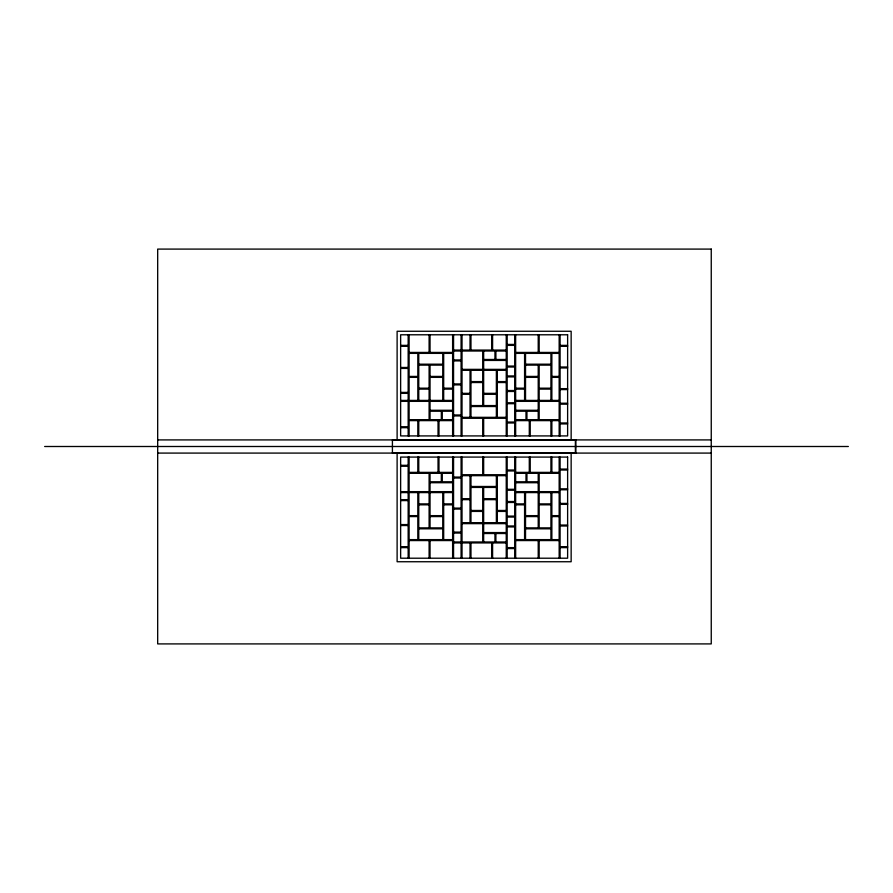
<?xml version="1.0" encoding="UTF-8"?>
<svg xmlns="http://www.w3.org/2000/svg" width="893" height="893" viewBox="0 0 893 893"><rect width="100%" height="100%" fill="white"/><g stroke="black" fill="none" stroke-linecap="round" stroke-linejoin="round"><path stroke-width="1.34" d="M507.179 344.43L514.714 344.43M400.644 345.368L408.168 345.368M507.179 345.368L514.714 345.368M560.101 345.368L567.624 345.368M400.644 346.317L408.168 346.317M560.101 346.317L567.624 346.317M453.566 350.078L461.089 350.078M462.027 350.078L506.242 350.078M453.566 351.016L461.089 351.016M462.027 351.016L506.242 351.016M409.117 352.434L452.617 352.434M515.652 352.434L559.163 352.434M409.117 353.371L417.812 353.371L417.812 376.422L409.117 376.422L409.117 334.786M452.617 353.371L418.761 353.371L418.761 400.41M515.652 353.371L559.163 353.371M483.66 359.488L506.242 359.488M453.566 359.957L461.089 359.957M483.66 360.426L506.242 360.426M453.566 360.895L461.089 360.895M418.761 364.188L442.749 364.188M525.53 364.188L550.925 364.188M418.761 365.125L442.749 365.125M525.53 365.125L550.925 365.125M507.179 366.074L514.714 366.074M507.179 367.012L514.714 367.012M560.101 367.012L567.624 367.012M400.644 367.481L408.168 367.481M560.101 367.949L567.624 367.949M400.644 368.418L408.168 368.418M462.027 369.356L482.722 369.356M483.66 369.356L506.242 369.356M462.027 370.305L482.722 370.305M483.66 370.305L506.242 370.305M507.179 375.942L514.714 375.942M430.046 376.422L442.749 376.422M525.53 376.422L538.222 376.422M551.863 376.422L559.163 376.422M507.179 376.891L514.714 376.891M430.046 377.359L442.749 377.359M525.53 377.359L538.222 377.359M551.863 377.359L559.163 377.359M470.968 381.59L482.722 381.59M497.301 381.59L506.242 381.59M470.968 382.528L482.722 382.528M497.301 382.528L506.242 382.528M453.566 383.945L461.089 383.945M453.566 384.883L461.089 384.883M418.761 388.176L429.109 388.176M443.687 388.176L452.617 388.176M515.652 388.176L524.582 388.176M539.171 388.176L550.925 388.176M560.101 388.645L567.624 388.645M418.761 389.114L429.109 389.114M443.687 389.114L452.617 389.114M515.652 389.114L524.582 389.114M539.171 389.114L550.925 389.114M560.101 389.582L567.624 389.582M507.179 390.531L514.714 390.531M507.179 391.469L514.714 391.469M400.644 392.407L408.168 392.407M400.644 393.344L408.168 393.344M462.027 393.344L470.031 393.344M483.66 393.344L496.363 393.344M462.027 394.293L470.031 394.293M483.66 394.293L496.363 394.293M400.644 400.41L408.168 400.41M452.617 400.41L409.117 400.41L409.117 377.359L417.812 377.359L417.812 400.41M515.652 400.41L559.163 400.41M400.644 401.348L408.168 401.348M452.617 401.348L430.046 401.348L430.046 419.688M515.652 401.348L559.163 401.348M507.179 402.754L514.714 402.754M560.101 403.223L567.624 403.223M507.179 403.703L514.714 403.703M560.101 404.172L567.624 404.172M470.968 405.578L496.363 405.578M470.968 406.516L496.363 406.516M430.046 410.278L452.617 410.278M515.652 410.278L538.222 410.278M430.046 411.226L452.617 411.226M515.652 411.226L538.222 411.226M452.617 414.988L461.089 414.988M453.566 415.926L461.089 415.926M462.027 417.332L506.242 417.332M462.027 418.281L506.242 418.281M452.617 419.688L409.117 419.688L409.117 401.348L429.109 401.348L429.109 419.688M515.652 419.688L559.163 419.688M452.617 420.625L409.117 420.625L409.117 435.918M515.652 420.625L559.163 420.625M507.179 422.043L514.714 422.043M507.179 422.981L514.714 422.981M560.101 422.981L567.624 422.981M560.101 423.918L567.624 423.918M400.644 426.742L408.168 426.742M400.644 427.691L408.168 427.691M157.681 439.914L711.252 439.914M44.65 446.5L848.35 446.5M157.681 453.086L711.252 453.086M400.644 465.309L408.168 465.309M400.644 466.258L408.168 466.258M560.101 469.082L567.624 469.082M507.179 470.019L514.714 470.019M560.101 470.019L567.624 470.019M507.179 470.957L514.714 470.957M452.617 472.375L409.117 472.375L409.117 457.082M515.652 472.375L559.163 472.375M452.617 473.312L409.117 473.312L409.117 491.652L429.109 491.652L429.109 473.312M515.652 473.312L559.163 473.312M462.027 474.719L506.242 474.719M462.027 475.668L506.242 475.668M453.566 477.074L461.089 477.074M452.617 478.012L461.089 478.012M430.046 481.774L452.617 481.774M515.652 481.774L538.222 481.774M430.046 482.722L452.617 482.722M515.652 482.722L538.222 482.722M470.968 486.484L496.363 486.484M470.968 487.422L496.363 487.422M560.101 488.828L567.624 488.828M507.179 489.297L514.714 489.297M560.101 489.777L567.624 489.777M507.179 490.246L514.714 490.246M400.644 491.652L408.168 491.652M452.617 491.652L430.046 491.652L430.046 473.312M515.652 491.652L559.163 491.652M400.644 492.59L408.168 492.59M452.617 492.59L409.117 492.59L409.117 515.641L417.812 515.641L417.812 492.59M515.652 492.59L559.163 492.59M462.027 498.707L470.031 498.707M483.66 498.707L496.363 498.707M400.644 499.656L408.168 499.656M462.027 499.656L470.031 499.656M483.66 499.656L496.363 499.656M400.644 500.593L408.168 500.593M507.179 501.531L514.714 501.531M507.179 502.469L514.714 502.469M560.101 503.418L567.624 503.418M418.761 503.886L429.109 503.886M443.687 503.886L452.617 503.886M515.652 503.886L524.582 503.886M539.171 503.886L550.925 503.886M560.101 504.355L567.624 504.355M418.761 504.824L429.109 504.824M443.687 504.824L452.617 504.824M515.652 504.824L524.582 504.824M539.171 504.824L550.925 504.824M453.566 508.117L461.089 508.117M453.566 509.055L461.089 509.055M470.968 510.472L482.722 510.472M497.301 510.472L506.242 510.472M470.968 511.41L482.722 511.41M497.301 511.41L506.242 511.41M430.046 515.641L442.749 515.641M525.53 515.641L538.222 515.641M551.863 515.641L559.163 515.641M507.179 516.109L514.714 516.109M430.046 516.578L442.749 516.578M525.53 516.578L538.222 516.578M551.863 516.578L559.163 516.578M507.179 517.058L514.714 517.058M462.027 522.695L482.722 522.695M483.66 522.695L506.242 522.695M462.027 523.644L482.722 523.644M483.66 523.644L506.242 523.644M400.644 524.582L408.168 524.582M560.101 525.051L567.624 525.051M400.644 525.519L408.168 525.519M507.179 525.988L514.714 525.988M560.101 525.988L567.624 525.988M507.179 526.926L514.714 526.926M418.761 527.875L442.749 527.875M525.53 527.875L550.925 527.875M418.761 528.812L442.749 528.812M525.53 528.812L550.925 528.812M453.566 532.105L461.089 532.105M483.66 532.574L506.242 532.574M453.566 533.043L461.089 533.043M483.66 533.512L506.242 533.512M409.117 539.629L417.812 539.629L417.812 516.578L409.117 516.578L409.117 558.214M452.617 539.629L418.761 539.629L418.761 492.59M515.652 539.629L559.163 539.629M409.117 540.566L452.617 540.566M515.652 540.566L559.163 540.566M453.566 541.984L461.089 541.984M462.027 541.984L506.242 541.984M453.566 542.922L461.089 542.922M462.027 542.922L506.242 542.922M400.644 546.683L408.168 546.683M560.101 546.683L567.624 546.683M400.644 547.632L408.168 547.632M507.179 547.632L514.714 547.632M560.101 547.632L567.624 547.632M507.179 548.57L514.714 548.57M575.851 439.914L575.851 453.086M575.382 439.914L575.382 453.086M574.913 439.914L392.887 439.914M574.913 453.086L392.887 453.086M571.152 439.445L571.152 331.258L397.117 331.258L397.117 439.445M571.152 453.555L571.152 561.742L397.117 561.742L397.117 453.555M560.101 334.786L560.101 435.918M560.101 457.082L560.101 558.214M559.163 334.786L559.163 435.918M559.163 457.082L559.163 558.214M551.863 353.371L551.863 400.41M551.863 420.625L551.863 435.918M551.863 457.082L551.863 472.375M551.863 492.59L551.863 539.629M550.925 353.371L550.925 400.41M550.925 420.625L550.925 435.918M550.925 457.082L550.925 472.375M550.925 492.59L550.925 539.629M539.171 334.786L539.171 352.434M539.171 365.125L539.171 400.41M539.171 401.348L539.171 419.688M539.171 473.312L539.171 491.652M539.171 492.59L539.171 527.875M539.171 540.566L539.171 558.214M538.222 334.786L538.222 352.434M538.222 365.125L538.222 400.41M538.222 401.348L538.222 419.688M538.222 473.312L538.222 491.652M538.222 492.59L538.222 527.875M538.222 540.566L538.222 558.214M530.23 420.625L530.23 435.918M530.23 457.082L530.23 472.375M529.292 420.625L529.292 435.918M529.292 457.082L529.292 472.375M526.937 411.226L526.937 419.688M526.937 473.312L526.937 481.774M525.999 411.226L525.999 419.688M525.999 473.312L525.999 481.774M525.53 353.371L525.53 400.41M525.53 492.59L525.53 539.629M524.582 353.371L524.582 400.41M524.582 492.59L524.582 539.629M515.652 334.786L515.652 435.918M515.652 457.082L515.652 558.214M514.714 334.786L514.714 435.918M514.714 457.082L514.714 558.214M507.179 334.786L507.179 435.918M507.179 457.082L507.179 558.214M506.242 334.786L506.242 435.918M506.242 457.082L506.242 558.214M497.301 370.305L497.301 417.332M497.301 475.668L497.301 522.695M496.363 370.305L496.363 417.332M496.363 475.668L496.363 522.695M495.894 351.016L495.894 359.488M495.894 533.512L495.894 541.984M494.956 351.016L494.956 359.488M494.956 533.512L494.956 541.984M492.601 334.786L492.601 350.078M492.601 542.922L492.601 558.214M491.663 334.786L491.663 350.078M491.663 542.922L491.663 558.214M483.66 351.016L483.66 405.578M483.66 418.281L483.66 435.918M483.66 457.082L483.66 474.719M483.66 487.422L483.66 541.984M482.722 351.016L482.722 405.578M482.722 418.281L482.722 435.918M482.722 457.082L482.722 474.719M482.722 487.422L482.722 541.984M470.968 334.786L470.968 350.078M470.968 370.305L470.968 417.332M470.968 475.668L470.968 522.695M470.968 542.922L470.968 558.214M470.031 334.786L470.031 350.078M470.031 370.305L470.031 417.332M470.031 475.668L470.031 522.695M470.031 542.922L470.031 558.214M462.027 334.786L462.027 435.918M462.027 457.082L462.027 558.214M461.089 334.786L461.089 435.918M461.089 457.082L461.089 558.214M453.566 334.786L453.566 435.918M453.566 457.082L453.566 558.214M452.617 334.786L452.617 435.918M452.617 457.082L452.617 558.214M443.687 353.371L443.687 400.41M443.687 492.59L443.687 539.629M442.749 353.371L442.749 400.41M442.749 492.59L442.749 539.629M442.269 411.226L442.269 419.688M442.269 473.312L442.269 481.774M441.332 411.226L441.332 419.688M441.332 473.312L441.332 481.774M438.976 420.625L438.976 435.918M438.976 457.082L438.976 472.375M438.039 420.625L438.039 435.918M438.039 457.082L438.039 472.375M430.046 334.786L430.046 352.434M430.046 365.125L430.046 400.41M430.046 492.59L430.046 527.875M430.046 540.566L430.046 558.214M429.109 334.786L429.109 352.434M429.109 365.125L429.109 400.41M429.109 492.59L429.109 527.875M429.109 540.566L429.109 558.214M418.761 420.625L418.761 435.918M418.761 457.082L418.761 472.375M417.812 420.625L417.812 435.918M417.812 457.082L417.812 472.375M408.168 334.786L408.168 435.918M408.168 457.082L408.168 558.214M392.418 439.914L392.418 453.086M711.252 249.091L157.681 249.091L157.681 643.909L711.252 643.909L711.252 249.091M567.624 334.786L400.644 334.786L400.644 435.918L567.624 435.918L567.624 334.786M567.624 457.082L400.644 457.082L400.644 558.214L567.624 558.214L567.624 457.082"/></g></svg>
